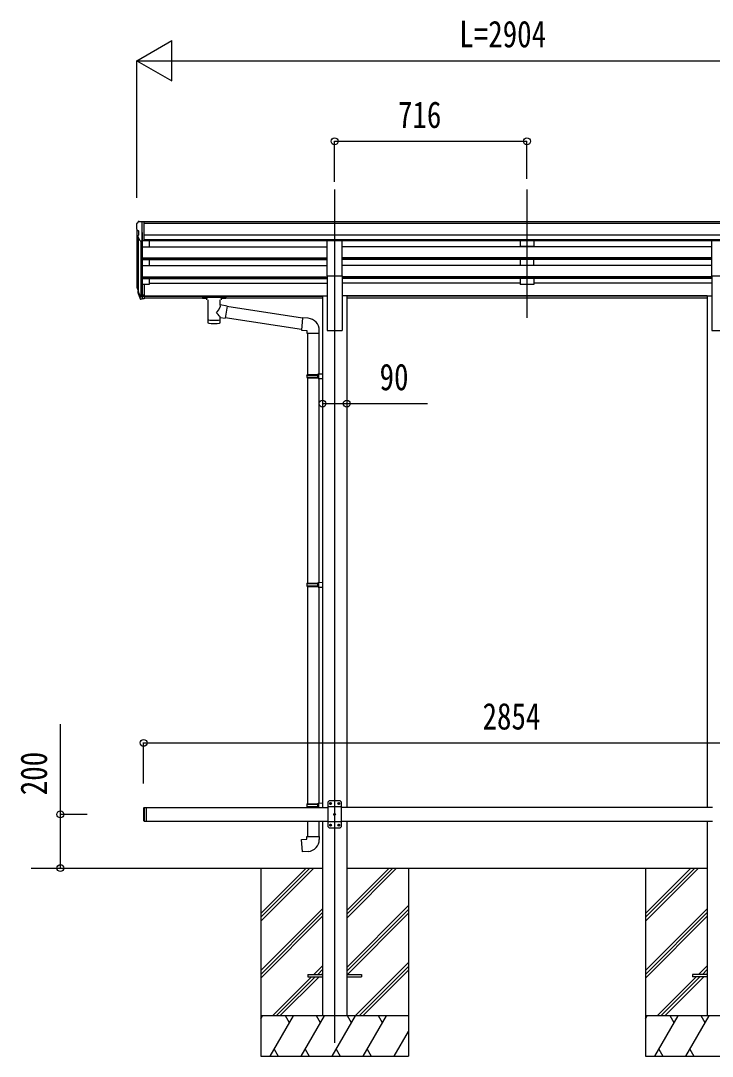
# Model space of a CAD drawing. Units: millimetres, scale not verified. Extents: x -12615 to 12615, y -8911 to 8915.
# Drawn here: x -1949 to 626, y -4910 to -1058 of the extents above; entities that cross this region are included whole.
import ezdxf
from ezdxf.enums import TextEntityAlignment as Align

# ---------------------------------------------------------------- set-up
doc = ezdxf.new("R2010")
doc.units = ezdxf.units.MM
doc.header["$LTSCALE"] = 50
for name, color, linetype in [('0-4_YKK_12', 2, 'Continuous'), ('0-5_YKK_13', 4, 'Continuous'), ('0-6_YKK_A1', 4, 'Continuous'), ('0-7_YKK_D', 6, 'Continuous')]:
    doc.layers.add(name, color=color, linetype=linetype)
doc.styles.add('ＭＳ ゴシック', font='')
doc.styles.get('ＭＳ ゴシック').set_extended_font_data('MS Gothic')

msp = doc.modelspace()

# ---------------------------------------------------------------- linework, layer by layer
at = {"layer": '0-4_YKK_12'}
for p, q in [((-779.94, -1685.49), (-779.94, -2163.01)), ((-63.94, -1685.49), (-63.94, -2163.01)), ((-779.94, -2116.33), (-779.94, -4859.9))]:
    msp.add_line(p, q, dxfattribs=at)
at = {"layer": '0-5_YKK_13'}
for p, q in [((-1511.03, -1805.47), (-1515.1, -1811.27)), ((-1507.94, -1804.9), (-1510.27, -1805.04)), ((-1507.94, -1804.9), (-1489.44, -1804.9)), ((-1495.94, -1877.88), (-1495.94, -1804.9)), ((-1489.44, -1804.9), (-1479.44, -1804.99)), ((-1489.44, -1876.88), (-1489.44, -1804.9)), ((-1479.44, -1806.5), (-1479.44, -1804.99)), ((-1517.94, -1814.27), (-1517.94, -1814.9)), ((-1515.41, -1836.08), (-1510.09, -1839.15)), ((-1509.94, -1839.41), (-1509.94, -1855.69)), ((-1503.56, -1876.07), (-1512.57, -1860.48)), ((-1495.94, -1877.88), (-1501.15, -1877.57)), ((-1489.44, -1876.88), (-1495.94, -1876.88)), ((-807.44, -2007.33), (-807.44, -1875.53)), ((-807.44, -1875.53), (-752.44, -1875.53)), ((-752.44, -2007.33), (-752.44, -1875.53)), ((624.56, -2007.33), (624.56, -1875.53)), ((624.56, -1875.53), (679.56, -1875.53)), ((-1495.94, -2038.62), (-1495.94, -2093.4)), ((-1489.44, -2038.62), (-1495.94, -2038.62)), ((-1489.44, -2038.62), (-1489.44, -2092.66)), ((-807.44, -2007.33), (-752.44, -2007.33)), ((624.56, -2007.33), (679.56, -2007.33)), ((-1514.85, -2052.81), (-1510.97, -2060.76)), ((-1514.24, -2051.43), (-1510.97, -2058.5)), ((-1512.53, -2064.09), (-1512.19, -2068.49)), ((-1512.19, -2068.49), (-1503.38, -2092.04)), ((-1511.58, -2067.93), (-1503.38, -2084.11)), ((-1502.37, -2082.98), (-1510.13, -2067.57)), ((-1489.44, -2078.75), (-1495.94, -2078.75)), ((-1495.94, -2083.65), (-1501.07, -2083.65)), ((-1495.94, -2085.46), (-1500.79, -2085.46)), ((-1495.94, -2093.4), (-1500.79, -2093.4)), ((-1489.44, -2083.63), (-1495.94, -2083.63)), ((-1489.44, -2092.66), (-1495.94, -2092.66)), ((-1271.94, -2083.5), (-1271.94, -2089.26)), ((-1271.94, -2083.69), (-1271.94, -2085.23)), ((-1269.94, -2082.84), (-1186.94, -2082.84)), ((-1269.94, -2085.01), (-1186.94, -2085.01)), ((-1269.94, -2089.92), (-1255.44, -2089.92)), ((-1255.44, -2095.57), (-1255.44, -2089.02)), ((-1251.34, -2096.49), (-1251.36, -2181.93)), ((-1205.54, -2115.23), (-1205.54, -2096.49)), ((-1180.32, -2119.14), (-1205.54, -2115.22)), ((-1201.44, -2095.57), (-1201.44, -2089.02)), ((-1201.44, -2089.92), (-1186.94, -2089.92)), ((-1184.94, -2083.5), (-1184.94, -2089.26)), ((-1180.32, -2119.14), (-1187.34, -2164.4)), ((-899.33, -2164.79), (-1180.64, -2121.15)), ((-1205.52, -2181.93), (-1205.55, -2161.26)), ((-1205.54, -2161.57), (-1187.34, -2164.4)), ((-903, -2206.73), (-1187.07, -2162.65)), ((-878.33, -2164.75), (-899.17, -2162.93)), ((-883.25, -2220.5), (-837.25, -2220.5)), ((-881.14, -2220.5), (-881.14, -2373.97)), ((-839.14, -2220.5), (-839.14, -2371.41)), ((-837.25, -2220.5), (-837.25, -2209.58)), ((-883.14, -2375.97), (-882.14, -2373.97)), ((-883.14, -2375.97), (-839.14, -2375.97)), ((-883.14, -2375.97), (-883.14, -2383.97)), ((-883.14, -2383.97), (-839.14, -2383.97)), ((-883.14, -2383.97), (-882.14, -2385.97)), ((-882.14, -2373.97), (-839.14, -2373.97)), ((-882.14, -2385.97), (-839.14, -2385.97)), ((-881.14, -2385.97), (-881.14, -3149.85)), ((-843.62, -2375.97), (-844.05, -2373.97)), ((-841.14, -2371.47), (-825.14, -2371)), ((-841.14, -2373.47), (-841.14, -2371.47)), ((-841.14, -2373.47), (-839.14, -2373.47)), ((-841.14, -2388.47), (-841.14, -2386.47)), ((-825.14, -2371), (-825.14, -2388.94)), ((-841.14, -2388.47), (-825.14, -2388.94)), ((-839.14, -2388.53), (-839.14, -3147.29)), ((-883.14, -3151.85), (-882.14, -3149.85)), ((-883.14, -3151.85), (-839.14, -3151.85)), ((-883.14, -3151.85), (-883.14, -3159.85)), ((-882.14, -3149.85), (-839.14, -3149.85)), ((-843.62, -3151.85), (-844.05, -3149.85)), ((-841.14, -3147.35), (-825.14, -3146.87)), ((-841.14, -3149.35), (-841.14, -3147.35)), ((-841.14, -3149.35), (-839.14, -3149.35)), ((-825.14, -3146.87), (-825.14, -3164.82)), ((-883.14, -3159.85), (-839.14, -3159.85)), ((-883.14, -3159.85), (-882.14, -3161.85)), ((-882.14, -3161.85), (-839.14, -3161.85)), ((-881.14, -3161.85), (-881.14, -3970.34)), ((-841.14, -3164.35), (-841.14, -3162.35)), ((-841.14, -3164.35), (-825.14, -3164.82)), ((-839.14, -3164.4), (-839.14, -3967.78)), ((-841.14, -3967.84), (-825.14, -3967.37)), ((-825.14, -3967.37), (-825.14, -3984.9)), ((-799.94, -3959.9), (-804.94, -3964.9)), ((-804.94, -3964.9), (-804.94, -4054.9)), ((-759.94, -3959.9), (-799.94, -3959.9)), ((-759.94, -3959.9), (-754.94, -3964.9)), ((-754.94, -4054.9), (-754.94, -3964.9)), ((-1490.94, -3986.9), (-1490.94, -4032.9)), ((-1488.94, -3984.9), (-1488.94, -4034.9)), ((-1480.94, -3984.9), (-1480.94, -4034.9)), ((-883.14, -3972.34), (-882.14, -3970.34)), ((-883.14, -3972.34), (-839.14, -3972.34)), ((-883.14, -3972.34), (-883.14, -3980.34)), ((-883.14, -3980.34), (-839.14, -3980.34)), ((-883.14, -3980.34), (-882.14, -3982.34)), ((-882.14, -3970.34), (-839.14, -3970.34)), ((-882.14, -3982.34), (-839.14, -3982.34)), ((-881.14, -3982.34), (-881.14, -3984.9)), ((-843.62, -3972.34), (-844.05, -3970.34)), ((-841.14, -3969.84), (-841.14, -3967.84)), ((-841.14, -3969.84), (-839.14, -3969.84)), ((-841.14, -3984.84), (-841.14, -3982.84)), ((-841.14, -3984.84), (-839.14, -3984.9)), ((-754.94, -3982.6), (-804.94, -3982.6)), ((-796.2, -3969.48), (-797.04, -3969.48)), ((-793.68, -3970.32), (-792.84, -3970.32)), ((-766.2, -3969.48), (-767.04, -3969.48)), ((-763.68, -3970.32), (-762.84, -3970.32)), ((-1490.94, -4032.9), (-1488.94, -4034.9)), ((-1488.94, -4034.9), (-1480.94, -4034.9)), ((-881.14, -4034.9), (-881.14, -4092.34)), ((-839.14, -4034.9), (-839.14, -4092.34)), ((-754.94, -4037.2), (-804.94, -4037.2)), ((-781.2, -4009.48), (-782.04, -4009.48)), ((-778.68, -4010.32), (-777.84, -4010.32)), ((-799.94, -4059.9), (-804.94, -4054.9)), ((-799.94, -4059.9), (-759.94, -4059.9)), ((-796.2, -4049.48), (-797.04, -4049.48)), ((-793.68, -4050.32), (-792.84, -4050.32)), ((-766.2, -4049.48), (-767.04, -4049.48)), ((-763.68, -4050.32), (-762.84, -4050.32)), ((-759.94, -4059.9), (-754.94, -4054.9)), ((-883.14, -4092.34), (-837.14, -4092.34)), ((-883.14, -4102.34), (-883.14, -4092.34)), ((-837.14, -4092.34), (-837.14, -4103.26)), ((-879.94, -4605.4), (-879.94, -4614.4)), ((-879.94, -4605.4), (-824.94, -4605.4)), ((-879.94, -4614.4), (-824.94, -4614.4)), ((-734.94, -4605.4), (-679.94, -4605.4)), ((-734.94, -4614.4), (-679.94, -4614.4)), ((-679.94, -4605.4), (-679.94, -4614.4)), ((552.06, -4605.4), (552.06, -4614.4)), ((607.06, -4605.4), (552.06, -4605.4)), ((607.06, -4614.4), (552.06, -4614.4))]:
    msp.add_line(p, q, dxfattribs=at)
for points in [[(-1271.94, -2083.5), (-1271.9, -2083.3), (-1271.82, -2083.17), (-1271.72, -2083.07), (-1271.62, -2083.01), (-1271.5, -2082.97), (-1271.21, -2082.91), (-1270.72, -2082.86), (-1270.18, -2082.84), (-1269.94, -2082.84)], [(-1271.94, -2089.26), (-1271.9, -2089.45), (-1271.82, -2089.59), (-1271.72, -2089.68), (-1271.62, -2089.74), (-1271.5, -2089.79), (-1271.21, -2089.85), (-1270.72, -2089.9), (-1270.18, -2089.92), (-1269.94, -2089.92)], [(-1186.94, -2082.84), (-1186.59, -2082.84), (-1186.06, -2082.87), (-1185.61, -2082.92), (-1185.31, -2082.99), (-1185.14, -2083.09), (-1185.02, -2083.23), (-1184.95, -2083.41), (-1184.94, -2083.5)], [(-1186.94, -2089.92), (-1186.59, -2089.92), (-1186.06, -2089.89), (-1185.61, -2089.84), (-1185.31, -2089.76), (-1185.14, -2089.66), (-1185.02, -2089.53), (-1184.95, -2089.35), (-1184.94, -2089.26)], [(-899.17, -2162.93), (-903.17, -2208.75), (-883.25, -2210.5), (-883.25, -2220.5)], [(-843.62, -2375.97), (-843.62, -2383.97), (-844.05, -2385.97)], [(-841.14, -2386.47), (-839.14, -2386.47), (-839.14, -2373.47)], [(-843.62, -3151.85), (-843.62, -3159.85), (-844.05, -3161.85)], [(-841.14, -3162.35), (-839.14, -3162.35), (-839.14, -3149.35)], [(-1490.94, -3986.9), (-1488.94, -3984.9), (-1480.94, -3984.9)], [(-843.62, -3972.34), (-843.62, -3980.34), (-844.05, -3982.34)], [(-841.14, -3982.84), (-839.14, -3982.84), (-839.14, -3969.84)], [(-797.04, -3969.48), (-797.04, -3970.32), (-796.2, -3970.32)], [(-794.52, -3968.64), (-794.52, -3967.8), (-795.36, -3967.8), (-795.36, -3968.64)], [(-795.36, -3971.16), (-795.36, -3972), (-794.52, -3972), (-794.52, -3971.16)], [(-792.84, -3970.32), (-792.84, -3969.48), (-793.68, -3969.48)], [(-767.04, -3969.48), (-767.04, -3970.32), (-766.2, -3970.32)], [(-764.52, -3968.64), (-764.52, -3967.8), (-765.36, -3967.8), (-765.36, -3968.64)], [(-765.36, -3971.16), (-765.36, -3972), (-764.52, -3972), (-764.52, -3971.16)], [(-762.84, -3970.32), (-762.84, -3969.48), (-763.68, -3969.48)], [(-782.04, -4009.48), (-782.04, -4010.32), (-781.2, -4010.32)], [(-779.52, -4008.64), (-779.52, -4007.8), (-780.36, -4007.8), (-780.36, -4008.64)], [(-780.36, -4011.16), (-780.36, -4012), (-779.52, -4012), (-779.52, -4011.16)], [(-777.84, -4010.32), (-777.84, -4009.48), (-778.68, -4009.48)], [(-797.04, -4049.48), (-797.04, -4050.32), (-796.2, -4050.32)], [(-794.52, -4048.64), (-794.52, -4047.8), (-795.36, -4047.8), (-795.36, -4048.64)], [(-795.36, -4051.16), (-795.36, -4052), (-794.52, -4052), (-794.52, -4051.16)], [(-792.84, -4050.32), (-792.84, -4049.48), (-793.68, -4049.48)], [(-767.04, -4049.48), (-767.04, -4050.32), (-766.2, -4050.32)], [(-764.52, -4048.64), (-764.52, -4047.8), (-765.36, -4047.8), (-765.36, -4048.64)], [(-765.36, -4051.16), (-765.36, -4052), (-764.52, -4052), (-764.52, -4051.16)], [(-762.84, -4050.32), (-762.84, -4049.48), (-763.68, -4049.48)], [(-878.22, -4148.09), (-899.06, -4149.91), (-903.06, -4104.09), (-883.14, -4102.34)]]:
    msp.add_lwpolyline(points, dxfattribs=at)
for centre in [(-794.94, -3969.9), (-764.94, -3969.9), (-779.94, -4009.9), (-794.94, -4049.9), (-764.94, -4049.9)]:
    msp.add_circle(centre, 3.5, dxfattribs=at)
for centre, radius, start, end in [((-1510.21, -1806.04), 1, 93.5, 145), ((-1514.94, -1814.27), 3, 93, 180), ((-1315.94, -1814.9), 202, 180, 184.94904), ((-1511.04, -1831.71), 6.18, 185.7035, 224.99897), ((-1510.24, -1839.41), 0.3, 0, 60), ((-1509.97, -1858.98), 3, 94.7167, 210), ((-1510.24, -1855.69), 0.3, 274.7167, 0), ((-1500.97, -1874.57), 3, 210, 266.5), ((-1486.76, -2043.7), 29.53, 186.50806, 197.98144), ((-1485.35, -2041.94), 30.41, 187.1552, 198.19734), ((-882.25, -2209.58), 45, 0, 85), ((-796.2, -3968.64), 0.84, 270, 0), ((-796.2, -3971.16), 0.84, 0, 90), ((-793.68, -3968.64), 0.84, 180, 270), ((-793.68, -3971.16), 0.84, 90, 180), ((-766.2, -3968.64), 0.84, 270, 0), ((-766.2, -3971.16), 0.84, 0, 90), ((-763.68, -3968.64), 0.84, 180, 270), ((-763.68, -3971.16), 0.84, 90, 180), ((-781.2, -4008.64), 0.84, 270, 0), ((-781.2, -4011.16), 0.84, 0, 90), ((-778.68, -4008.64), 0.84, 180, 270), ((-778.68, -4011.16), 0.84, 90, 180), ((-796.2, -4048.64), 0.84, 270, 0), ((-796.2, -4051.16), 0.84, 0, 90), ((-793.68, -4048.64), 0.84, 180, 270), ((-793.68, -4051.16), 0.84, 90, 180), ((-766.2, -4048.64), 0.84, 270, 0), ((-766.2, -4051.16), 0.84, 0, 90), ((-763.68, -4048.64), 0.84, 180, 270), ((-763.68, -4051.16), 0.84, 90, 180), ((-882.14, -4103.26), 45, 275, 0)]:
    msp.add_arc(centre, radius, start, end, dxfattribs=at)
for centre, major_axis, ratio, start_param, end_param in [((-1427.29, -2044.13), (-89.06, 1.43), 0.57596, 6.1962358, 6.3678173), ((-1428.08, -2037.45), (87.93, 4.42), 0.541684, 3.0659337, 3.2228513), ((-1511.23, -2064.09), (1.3, 0), 0.90356, 1.3700892, 3.347195), ((-1425.31, -2047.9), (-89.07, 0), 0.90356, 0.2056023, 0.2515348), ((-1426.02, -2044.03), (-88.05, 0), 0.90356, 0.2662965, 0.3003836), ((-1500.79, -2082.75), (-3, 0), 0.90356, 0.5235988, 1.5707963), ((-1500.79, -2090.68), (3, 0), 0.90356, 3.6651914, 4.712389), ((-1501.07, -2082.3), (-1.5, 0), 0.90356, 0.5235988, 1.5707963), ((-1269.94, -2085.23), (2, 0), 0.109601, 1.5707963, 3.1415927), ((-1228.44, -2089.02), (27, 0), 0.070066, 6.2831853, 9.424778), ((-1228.44, -2141.77), (-22.81, -26.62), 0.234429, 1.6855472, 3.1268519), ((-1217.44, -2093), (16, 0), 0.361356, 6.2636979, 6.2831853), ((-1186.94, -2085.23), (2, 0), 0.109601, 0, 1.5707963), ((-1225.89, -2139.12), (20.32, -22.25), 0.045535, 0.0389954, 1.3075346), ((-1228.44, -2181.93), (22.92, 0), 0.101955, 3.1415499, 6.2833984), ((-1228.44, -2169.49), (22.91, 0), 0.122865, 3.1415927, 6.2831853)]:
    msp.add_ellipse(centre, major_axis=major_axis, ratio=ratio, start_param=start_param, end_param=end_param, dxfattribs=at)
at = {"layer": '0-6_YKK_A1'}
for p, q in [((1361.56, -1806.5), (-1489.44, -1806.5)), ((-1515.94, -1835.48), (-1515.94, -2038.26)), ((-1495.94, -1846), (-1495.94, -2038.62)), ((1361.56, -1811.72), (-1489.44, -1811.72)), ((-1510.97, -1863.25), (-1510.97, -2064.97)), ((-1501.94, -1877.41), (-1501.95, -2083.4)), ((1361.56, -1855.25), (-1489.44, -1855.25)), ((1361.56, -1873.1), (-1489.44, -1873.1)), ((-807.44, -1876.35), (-1489.44, -1876.35)), ((-1470.94, -1876.35), (-1470.94, -1898.41)), ((624.56, -1876.35), (-752.44, -1876.35)), ((-88.94, -1876.45), (-88.94, -1898.32)), ((-38.94, -1876.45), (-38.94, -1898.32)), ((-1495.94, -1898.41), (-807.44, -1898.41)), ((624.56, -1898.41), (-752.44, -1898.41)), ((-38.94, -1898.32), (-88.94, -1898.32)), ((-1495.94, -1940.29), (-807.44, -1940.29)), ((-1495.94, -1941.79), (-807.44, -1941.79)), ((-1495.94, -1946.11), (-807.44, -1946.11)), ((-1470.94, -1946.11), (-1470.94, -1968.52)), ((624.56, -1940.29), (-752.44, -1940.29)), ((624.56, -1941.79), (-752.44, -1941.79)), ((624.56, -1946.11), (-752.44, -1946.11)), ((-88.94, -1946.11), (-88.94, -1968.42)), ((-38.94, -1968.42), (-38.94, -1946.11)), ((-1495.94, -1968.52), (-807.44, -1968.52)), ((624.56, -1968.52), (-752.44, -1968.52)), ((-38.94, -1968.42), (-88.94, -1968.42)), ((-1495.94, -2010.4), (-807.44, -2010.4)), ((-1495.94, -2011.89), (-807.44, -2011.89)), ((-1495.94, -2016.21), (-807.44, -2016.21)), ((-1470.94, -2039.26), (-1489.44, -2039.26)), ((-1470.94, -2016.21), (-1470.94, -2039.26)), ((-1470.94, -2034.31), (-807.44, -2034.31)), ((-807.44, -2007.33), (-807.44, -2209.9)), ((-752.44, -2007.33), (-752.44, -2209.9)), ((624.56, -2010.4), (-752.44, -2010.4)), ((624.56, -2011.89), (-752.44, -2011.89)), ((624.56, -2016.21), (-752.44, -2016.21)), ((-88.94, -2034.31), (-752.44, -2034.31)), ((-88.94, -2016.21), (-88.94, -2039.26)), ((-38.94, -2039.26), (-88.94, -2039.26)), ((-38.94, -2016.21), (-38.94, -2039.26)), ((624.56, -2034.31), (-38.94, -2034.31)), ((624.56, -2007.33), (624.56, -2209.9)), ((-1489.44, -2081.33), (-825.14, -2081.33)), ((-1489.44, -2082.72), (-825.14, -2082.72)), ((-1255.44, -2090.41), (-1489.44, -2090.41)), ((-825.14, -2090.41), (-1201.44, -2090.41)), ((-825.14, -2080.9), (-825.14, -3984.9)), ((-825.14, -2080.9), (-807.44, -2080.9)), ((-734.74, -2080.9), (-752.44, -2080.9)), ((-734.74, -2080.9), (-734.74, -3984.9)), ((606.86, -2081.33), (-734.74, -2081.33)), ((606.86, -2082.72), (-734.74, -2082.72)), ((606.86, -2090.41), (-734.74, -2090.41)), ((606.86, -2080.9), (606.86, -3984.9)), ((606.86, -2080.9), (624.56, -2080.9)), ((-807.44, -2209.9), (-752.44, -2209.9)), ((624.56, -2209.9), (679.56, -2209.9)), ((-1480.94, -3984.9), (-1480.94, -4034.9)), ((-1480.94, -3984.9), (-804.94, -3984.9)), ((627.06, -3984.9), (-754.94, -3984.9)), ((-1480.94, -4034.9), (-804.94, -4034.9)), ((-824.94, -4034.9), (-824.94, -4759.9)), ((-754.94, -4034.9), (627.06, -4034.9)), ((-734.94, -4034.9), (-734.94, -4759.9)), ((607.06, -4034.9), (607.06, -4759.9)), ((-1909.98, -4209.9), (-824.94, -4209.9)), ((-1054.94, -4209.9), (-1054.94, -4909.9)), ((-1054.94, -4378.88), (-885.96, -4209.9)), ((-1054.94, -4393.02), (-871.82, -4209.9)), ((-1054.94, -4407.16), (-857.68, -4209.9)), ((-734.94, -4209.9), (607.06, -4209.9)), ((-734.94, -4395.53), (-549.31, -4209.9)), ((-734.94, -4381.39), (-563.45, -4209.9)), ((-734.94, -4367.25), (-577.59, -4209.9)), ((-504.94, -4209.9), (-504.94, -4909.9)), ((377.06, -4209.9), (377.06, -4909.9)), ((377.06, -4378.88), (546.04, -4209.9)), ((377.06, -4393.02), (560.18, -4209.9)), ((377.06, -4407.16), (574.32, -4209.9)), ((-734.94, -4579.38), (-504.94, -4349.38)), ((-1054.94, -4591.01), (-824.94, -4361.01)), ((-1054.94, -4605.15), (-824.94, -4375.15)), ((-1054.94, -4619.29), (-824.94, -4389.29)), ((-734.94, -4593.52), (-504.94, -4363.52)), ((-732.68, -4605.4), (-504.94, -4377.66)), ((377.06, -4591.01), (607.06, -4361.01)), ((377.06, -4605.15), (607.06, -4375.15)), ((377.06, -4619.29), (607.06, -4389.29)), ((-857.2, -4605.4), (-824.94, -4573.14)), ((-703.33, -4759.9), (-504.94, -4561.51)), ((-689.19, -4759.9), (-504.94, -4575.65)), ((574.8, -4605.4), (607.06, -4573.14)), ((-1011.7, -4759.9), (-866.2, -4614.4)), ((-997.56, -4759.9), (-852.06, -4614.4)), ((-983.41, -4759.9), (-837.91, -4614.4)), ((-843.06, -4605.4), (-824.94, -4587.28)), ((-828.91, -4605.4), (-824.94, -4601.43)), ((-675.05, -4759.9), (-504.94, -4589.79)), ((420.3, -4759.9), (565.8, -4614.4)), ((434.44, -4759.9), (579.94, -4614.4)), ((448.59, -4759.9), (594.09, -4614.4)), ((588.94, -4605.4), (607.06, -4587.28)), ((603.09, -4605.4), (607.06, -4601.43)), ((-504.94, -4759.9), (-1054.94, -4759.9)), ((-1054.94, -4770.55), (-1048.79, -4759.9)), ((-1019.92, -4909.9), (-933.32, -4759.9)), ((-948.32, -4785.88), (-963.32, -4759.9)), ((-904.45, -4909.9), (-817.85, -4759.9)), ((-832.85, -4785.88), (-847.85, -4759.9)), ((-788.98, -4909.9), (-702.38, -4759.9)), ((-717.38, -4785.88), (-732.38, -4759.9)), ((-673.51, -4909.9), (-586.91, -4759.9)), ((-601.91, -4785.88), (-616.91, -4759.9)), ((927.06, -4759.9), (377.06, -4759.9)), ((377.06, -4770.55), (383.21, -4759.9)), ((412.08, -4909.9), (498.68, -4759.9)), ((483.68, -4785.88), (468.68, -4759.9)), ((527.55, -4909.9), (614.15, -4759.9)), ((599.15, -4785.88), (584.15, -4759.9)), ((-558.04, -4909.9), (-504.94, -4817.92)), ((-1004.93, -4883.92), (-989.93, -4909.9)), ((-889.45, -4883.92), (-874.45, -4909.9)), ((-773.98, -4883.92), (-758.99, -4909.9)), ((-658.51, -4883.92), (-643.52, -4909.9)), ((427.07, -4883.92), (442.07, -4909.9)), ((542.55, -4883.92), (557.55, -4909.9)), ((-1054.94, -4909.9), (-504.94, -4909.9)), ((377.06, -4909.9), (927.06, -4909.9))]:
    msp.add_line(p, q, dxfattribs=at)
at = {"layer": '0-7_YKK_D'}
for p, q in [((-1515.94, -1206.5), (-1386.04, -1131.5)), ((-1386.04, -1281.5), (-1386.04, -1131.5)), ((-1515.94, -1716.08), (-1515.94, -1205.5)), ((-1515.94, -1206.5), (-1386.04, -1281.5)), ((-1515.94, -1206.5), (-1256.13, -1206.5)), ((-1365.94, -1206.5), (1238.06, -1206.5)), ((-779.94, -1656.61), (-779.94, -1505.5)), ((-779.94, -1506.5), (-63.94, -1506.5)), ((-63.94, -1645.47), (-63.94, -1505.5)), ((-1490.94, -3895.15), (-1490.94, -3743.15)), ((-1490.94, -3744.15), (1363.06, -3744.15)), ((-1700.94, -4009.9), (-1801.94, -4009.9))]:
    msp.add_line(p, q, dxfattribs=at)
for points in [[(-825.14, -2482.05), (-734.74, -2482.05), (-434.34, -2482.05)], [(-1800.94, -4209.9), (-1800.94, -4009.9), (-1800.94, -3674.1)]]:
    msp.add_lwpolyline(points, dxfattribs=at)
for centre in [(-779.94, -1506.5), (-63.94, -1506.5), (-825.14, -2482.05), (-734.74, -2482.05), (-1490.94, -3744.15), (-1800.94, -4009.9), (-1800.94, -4209.9)]:
    msp.add_circle(centre, 12.75, dxfattribs=at)

# ---------------------------------------------------------------- texts
at = {"layer": '0-7_YKK_D', "style": 'ＭＳ ゴシック', "width": 0.8}
for s, p in [('L=2904', (-315.94, -1186.5)), ('716', (-544.34, -1486.5)), ('90', (-612.74, -2462.05)), ('2854', (-229.54, -3724.15))]:
    msp.add_text(s, height=98.97, dxfattribs=at).set_placement(p, align=Align.BOTTOM_LEFT)
msp.add_text('200', height=98.97, rotation=90, dxfattribs=at).set_placement((-1820.94, -3938.9), align=Align.BOTTOM_LEFT)

doc.saveas('drawing.dxf')
